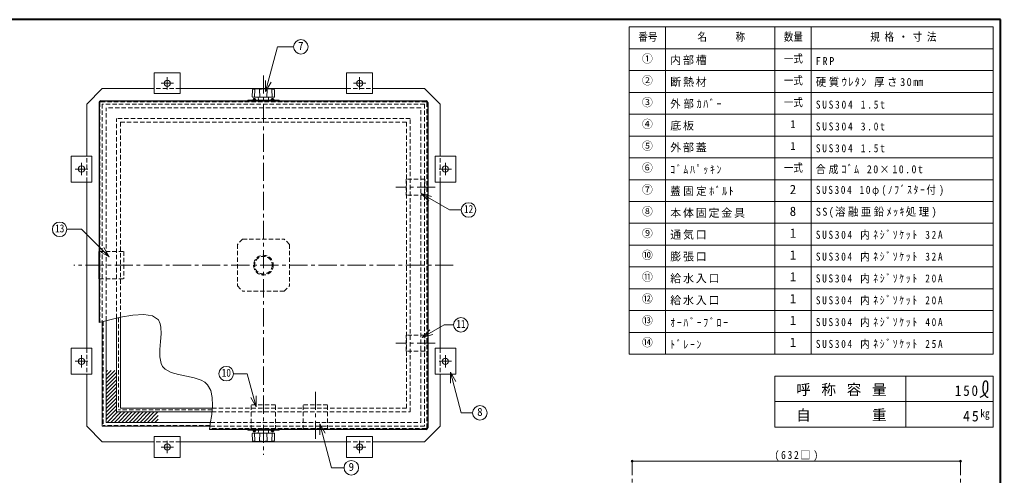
# Model space of a CAD drawing. Units: millimetres at full size, sheet at 1:7; details may follow other scales. Extents: x -1486 to 1349, y -951 to 1016.
# Drawn here: x -537 to 1349, y 139 to 1016 of the extents above; entities that cross this region are included whole.
import ezdxf
from ezdxf.enums import TextEntityAlignment as Align

# ---------------------------------------------------------------- set-up
doc = ezdxf.new("R2010")
doc.units = ezdxf.units.MM
doc.header["$LTSCALE"] = 7
doc.header["$PDMODE"] = 32
doc.header["$PDSIZE"] = 3.5
doc.linetypes.add('CHAIN1', pattern=[8, 5, -1, 1, -1])
doc.linetypes.add('DASHED1', pattern=[1.8, 1.2, -0.6])
doc.layers.add('0-0', color=7, linetype='Continuous', lineweight=18)
doc.styles.add('ＭＳ ゴシック', font='')
doc.styles.get('ＭＳ ゴシック').set_extended_font_data('MS Gothic')

msp = doc.modelspace()

# ---------------------------------------------------------------- linework, layer by layer
at = {"layer": '0-0', "color": 1, "lineweight": 40}
for p, q in [((1349.039, 1016.339), (-1485.961, 1016.339)), ((1349.039, -950.661), (1349.039, 1016.339))]:
    msp.add_line(p, q, dxfattribs=at)
at = {"layer": '0-0', "color": 3}
for p, q in [((1335.039, 1002.339), (635.039, 1002.339)), ((635.039, 372.339), (635.039, 1002.339)), ((705.039, 372.339), (705.039, 1002.339)), ((915.039, 372.339), (915.039, 1002.339)), ((985.039, 372.339), (985.039, 1002.339)), ((1335.039, 372.339), (1335.039, 1002.339)), ((1335.039, 960.339), (635.039, 960.339)), ((1335.039, 918.339), (635.039, 918.339)), ((1335.039, 876.339), (635.039, 876.339)), ((1335.039, 834.339), (635.039, 834.339)), ((1335.039, 792.339), (635.039, 792.339)), ((1335.039, 750.339), (635.039, 750.339)), ((1335.039, 708.339), (635.039, 708.339)), ((1335.039, 666.339), (635.039, 666.339)), ((1335.039, 624.339), (635.039, 624.339)), ((1335.039, 582.339), (635.039, 582.339)), ((1335.039, 540.339), (635.039, 540.339)), ((1335.039, 498.339), (635.039, 498.339)), ((1335.039, 456.339), (635.039, 456.339)), ((1335.039, 414.339), (635.039, 414.339)), ((1335.039, 372.339), (635.039, 372.339)), ((1335.039, 330.339), (915.039, 330.339)), ((915.039, 232.339), (915.039, 330.339)), ((1167.039, 232.339), (1167.039, 330.339)), ((1335.039, 232.339), (1335.039, 330.339)), ((1335.039, 281.339), (915.039, 281.339)), ((1335.039, 232.339), (915.039, 232.339))]:
    msp.add_line(p, q, dxfattribs=at)
at = {"layer": '0-0'}
for p, q in [((-228.461, 913.839), (-278.461, 913.839)), ((-278.461, 913.839), (-278.461, 873.839)), ((91.539, 913.839), (141.539, 913.839)), ((91.539, 913.839), (91.539, 873.839)), ((141.539, 913.839), (141.539, 873.839)), ((-64.208, 877.916), (-64.208, 898.916)), ((-64.208, 877.916), (-53.708, 896.102)), ((-89.924, 867.855), (-89.5, 881.003)), ((-80.224, 883.325), (-87.606, 882.936)), ((-85.396, 867.339), (-84.911, 881.886)), ((-79.697, 883.339), (-57.224, 883.339)), ((-75.315, 867.339), (-75.8, 881.886)), ((-61.607, 867.339), (-61.122, 881.886)), ((-56.698, 883.325), (-49.315, 882.936)), ((-51.526, 867.339), (-52.011, 881.886)), ((-46.998, 867.855), (-47.422, 881.003)), ((91.539, 873.839), (141.539, 873.839)), ((-98.461, 859.839), (-98.461, 861.339)), ((-38.461, 861.339), (-98.461, 861.339)), ((-89.424, 867.339), (-47.498, 867.339)), ((-83.461, 863.339), (-88.461, 863.339)), ((-88.461, 863.339), (-88.461, 861.339)), ((-85.961, 863.339), (-85.961, 861.339)), ((-84.461, 863.339), (-84.461, 864.85)), ((-83.461, 863.339), (-83.461, 861.339)), ((-77.999, 861.798), (-78.461, 867.339)), ((-58.923, 861.798), (-58.461, 867.339)), ((-53.461, 863.339), (-48.461, 863.339)), ((-53.461, 863.339), (-53.461, 861.339)), ((-52.461, 863.339), (-52.461, 864.85)), ((-50.961, 863.339), (-50.961, 861.339)), ((-48.461, 863.339), (-48.461, 861.339)), ((-38.461, 859.839), (-38.461, 861.339)), ((-438.461, 703.839), (-438.461, 753.839)), ((-438.461, 753.839), (-398.461, 753.839)), ((-398.461, 703.839), (-398.461, 753.839)), ((301.539, 753.839), (261.539, 753.839)), ((301.539, 703.839), (301.539, 753.839)), ((-438.461, 703.839), (-398.461, 703.839)), ((234.833, 681.689), (255.118, 676.254)), ((234.833, 681.689), (249.683, 666.84)), ((234.833, 681.689), (289.697, 650.013)), ((312.015, 650.013), (289.697, 650.013)), ((-446.489, 612.843), (-418.204, 612.843)), ((-365.139, 559.777), (-418.204, 612.843)), ((-384.461, 570.339), (-384.961, 570.339)), ((-384.961, 570.339), (-384.961, 517.339)), ((-365.139, 559.777), (-383.326, 570.277)), ((-365.139, 559.777), (-375.639, 577.964)), ((-384.461, 517.339), (-384.961, 517.339)), ((-378.461, 435.306), (-378.461, 233.839)), ((-343.461, 443.529), (-343.461, 268.839)), ((236.845, 404.725), (278.96, 429.04)), ((236.845, 404.725), (251.694, 419.574)), ((297.24, 429.04), (278.96, 429.04)), ((236.845, 404.725), (257.13, 410.16)), ((-438.461, 383.839), (-438.461, 333.839)), ((261.539, 383.839), (261.539, 333.839)), ((301.539, 383.839), (261.539, 383.839)), ((301.539, 383.839), (301.539, 333.839)), ((-438.461, 333.839), (-398.461, 333.839)), ((-99.614, 334.984), (-126.009, 334.984)), ((-82.496, 271.098), (-99.614, 334.984)), ((301.539, 333.839), (261.539, 333.839)), ((291.139, 337.955), (291.139, 316.955)), ((291.139, 337.955), (301.639, 319.769)), ((-82.496, 271.098), (-92.996, 289.285)), ((-82.496, 271.098), (-82.496, 292.098)), ((-166.882, 268.839), (-343.461, 268.839)), ((-171.468, 233.839), (-378.461, 233.839)), ((-98.461, 227.839), (-98.461, 226.339)), ((-38.461, 227.839), (-38.461, 226.339)), ((8.039, 227.839), (8.039, 227.339)), ((39.741, 238.598), (39.741, 217.598)), ((39.741, 238.598), (50.241, 220.412)), ((-228.461, 213.839), (-278.461, 213.839)), ((-278.461, 173.839), (-278.461, 213.839)), ((-228.461, 173.839), (-228.461, 213.839)), ((-38.461, 226.339), (-98.461, 226.339)), ((-89.924, 219.823), (-89.5, 206.675)), ((-89.424, 220.339), (-47.498, 220.339)), ((-88.461, 224.339), (-88.461, 226.339)), ((-83.461, 224.339), (-88.461, 224.339)), ((-85.961, 224.339), (-85.961, 226.339)), ((-85.396, 220.339), (-84.911, 205.792)), ((-84.461, 224.339), (-84.461, 222.829)), ((-83.461, 224.339), (-83.461, 226.339)), ((-77.999, 225.881), (-78.461, 220.339)), ((-75.315, 220.339), (-75.8, 205.792)), ((-61.607, 220.339), (-61.122, 205.792)), ((-58.923, 225.881), (-58.461, 220.339)), ((-53.461, 224.339), (-53.461, 226.339)), ((-53.461, 224.339), (-48.461, 224.339)), ((-52.461, 224.339), (-52.461, 222.829)), ((-51.526, 220.339), (-52.011, 205.792)), ((-50.961, 224.339), (-50.961, 226.339)), ((-48.461, 224.339), (-48.461, 226.339)), ((-46.998, 219.823), (-47.422, 206.675)), ((141.539, 173.839), (141.539, 213.839)), ((-80.224, 204.353), (-87.606, 204.743)), ((-79.697, 204.339), (-57.224, 204.339)), ((-56.698, 204.353), (-49.315, 204.743)), ((-228.461, 173.839), (-278.461, 173.839)), ((91.539, 173.839), (141.539, 173.839))]:
    msp.add_line(p, q, dxfattribs=at)
at = {"layer": '0-0', "color": 4, "linetype": 'CHAIN1', "lineweight": 9}
for p, q in [((-253.461, 905.839), (-253.461, 881.839)), ((-68.461, 908.839), (-68.461, 178.839)), ((116.539, 905.839), (116.539, 881.839)), ((-265.461, 893.839), (-241.461, 893.839)), ((128.539, 893.839), (104.539, 893.839)), ((-418.461, 740.839), (-418.461, 716.839)), ((281.539, 740.839), (281.539, 716.839)), ((-430.461, 728.839), (-406.461, 728.839)), ((293.539, 728.839), (269.539, 728.839)), ((262.039, 693.839), (186.039, 693.839)), ((296.539, 543.839), (-433.461, 543.839)), ((262.039, 393.839), (186.039, 393.839)), ((-430.461, 358.839), (-406.461, 358.839)), ((-418.461, 346.839), (-418.461, 370.839)), ((293.539, 358.839), (269.539, 358.839)), ((281.539, 346.839), (281.539, 370.839)), ((31.539, 300.339), (31.539, 202.339)), ((-265.461, 193.839), (-241.461, 193.839)), ((-253.461, 181.839), (-253.461, 205.839)), ((128.539, 193.839), (104.539, 193.839)), ((116.539, 181.839), (116.539, 205.839)), ((640.539, 83.839), (640.539, 166.839)), ((1272.539, 83.839), (1272.539, 166.839))]:
    msp.add_line(p, q, dxfattribs=at)
at = {"layer": '0-0', "color": 4, "lineweight": 9}
for p, q in [((-378.461, 883.839), (-408.461, 853.839)), ((-378.461, 883.839), (-278.461, 883.839)), ((-228.461, 883.839), (91.539, 883.839)), ((141.539, 883.839), (241.539, 883.839)), ((241.539, 883.839), (271.539, 853.839)), ((-408.461, 753.839), (-408.461, 853.839)), ((271.539, 853.839), (271.539, 753.839)), ((-408.461, 383.839), (-408.461, 703.839)), ((271.539, 703.839), (271.539, 383.839)), ((-370.961, 241.339), (-370.961, 437.17)), ((-350.961, 261.339), (-350.961, 441.806)), ((-370.961, 324.386), (-354.007, 341.339)), ((-370.961, 331.457), (-361.078, 341.339)), ((-370.961, 338.528), (-368.149, 341.339)), ((-408.461, 233.839), (-408.461, 333.839)), ((-370.961, 317.315), (-350.961, 337.315)), ((-370.961, 310.244), (-350.961, 330.244)), ((-370.961, 303.173), (-350.961, 323.173)), ((271.539, 333.839), (271.539, 233.839)), ((-370.961, 296.101), (-350.961, 316.101)), ((-370.961, 289.03), (-350.961, 309.03)), ((-370.961, 281.959), (-350.961, 301.959)), ((-370.961, 274.888), (-350.961, 294.888)), ((-370.961, 267.817), (-350.961, 287.817)), ((-370.961, 260.746), (-350.961, 280.746)), ((-370.961, 253.675), (-350.961, 273.675)), ((-370.961, 246.604), (-350.961, 266.604)), ((-369.154, 241.339), (-349.154, 261.339)), ((-362.083, 241.339), (-342.083, 261.339)), ((-355.012, 241.339), (-335.012, 261.339)), ((-167.557, 261.339), (-350.961, 261.339)), ((-347.941, 241.339), (-327.941, 261.339)), ((-340.87, 241.339), (-320.87, 261.339)), ((-333.799, 241.339), (-313.799, 261.339)), ((-326.728, 241.339), (-306.728, 261.339)), ((-319.657, 241.339), (-299.657, 261.339)), ((-312.586, 241.339), (-292.586, 261.339)), ((-305.515, 241.339), (-285.515, 261.339)), ((-298.444, 241.339), (-278.444, 261.339)), ((-291.373, 241.339), (-271.373, 261.339)), ((-284.302, 241.339), (-270.961, 254.68)), ((-277.231, 241.339), (-270.961, 247.609)), ((-408.461, 233.839), (-378.461, 203.839)), ((-170.254, 241.339), (-370.961, 241.339)), ((271.539, 233.839), (241.539, 203.839)), ((-278.461, 203.839), (-378.461, 203.839)), ((91.539, 203.839), (-228.461, 203.839)), ((241.539, 203.839), (141.539, 203.839)), ((1272.539, 166.839), (640.539, 166.839))]:
    msp.add_line(p, q, dxfattribs=at)
at = {"layer": '0-0', "color": 4, "linetype": 'DASHED1', "lineweight": 9}
for p, q in [((-228.461, 883.839), (-278.461, 883.839)), ((91.539, 883.839), (141.539, 883.839)), ((234.039, 846.339), (-370.961, 846.339)), ((-370.961, 437.17), (-370.961, 846.339)), ((234.039, 241.339), (234.039, 846.339)), ((-350.961, 441.806), (-350.961, 826.339)), ((-408.461, 703.839), (-408.461, 753.839)), ((271.539, 703.839), (271.539, 753.839)), ((206.039, 709.339), (206.039, 678.339)), ((242.039, 709.339), (206.039, 709.339)), ((242.039, 709.339), (242.039, 678.339)), ((242.039, 678.339), (206.039, 678.339)), ((-108.461, 593.839), (-118.461, 583.839)), ((-108.461, 593.839), (-28.461, 593.839)), ((-18.461, 583.839), (-28.461, 593.839)), ((-384.461, 570.339), (-336.961, 570.339)), ((-336.961, 570.339), (-336.961, 517.339)), ((-118.461, 583.839), (-118.461, 503.839)), ((-18.461, 583.839), (-18.461, 503.839)), ((-384.461, 517.339), (-336.961, 517.339)), ((-118.461, 503.839), (-108.461, 493.839)), ((-28.461, 493.839), (-108.461, 493.839)), ((-28.461, 493.839), (-18.461, 503.839)), ((206.039, 378.339), (206.039, 409.339)), ((242.039, 409.339), (206.039, 409.339)), ((242.039, 378.339), (242.039, 409.339)), ((-408.461, 383.839), (-408.461, 333.839)), ((242.039, 378.339), (206.039, 378.339)), ((271.539, 383.839), (271.539, 333.839)), ((-44.961, 275.339), (-91.961, 275.339)), ((-91.961, 227.339), (-91.961, 275.339)), ((-44.961, 227.339), (-44.961, 275.339)), ((8.039, 227.839), (8.039, 275.339)), ((55.039, 275.339), (8.039, 275.339)), ((55.039, 227.839), (55.039, 275.339)), ((-167.557, 261.339), (214.039, 261.339)), ((-170.254, 241.339), (234.039, 241.339)), ((-44.961, 227.339), (-91.961, 227.339)), ((-228.461, 203.839), (-278.461, 203.839)), ((91.539, 203.839), (141.539, 203.839))]:
    msp.add_line(p, q, dxfattribs=at)
at = {"layer": '0-0', "color": 5, "lineweight": 25}
for p, q in [((-384.461, 856.839), (-384.461, 433.815)), ((-381.461, 859.839), (244.539, 859.839)), ((247.539, 856.839), (247.539, 230.839)), ((244.539, 227.839), (-172.485, 227.839))]:
    msp.add_line(p, q, dxfattribs=at)
at = {"layer": '0-0', "linetype": 'DASHED1'}
for p, q in [((-382.961, 856.839), (-382.961, 434.188)), ((244.539, 858.339), (-381.461, 858.339)), ((241.539, 853.839), (-378.461, 853.839)), ((-378.461, 853.839), (-378.461, 435.306)), ((241.539, 853.839), (241.539, 233.839)), ((246.039, 856.839), (246.039, 230.839)), ((206.539, 818.839), (-343.461, 818.839)), ((-343.461, 818.839), (-343.461, 443.529)), ((206.539, 818.839), (206.539, 268.839)), ((-376.961, 435.679), (-376.961, 235.339)), ((-346.961, 442.726), (-346.961, 265.339)), ((-167.197, 265.339), (-346.961, 265.339)), ((-166.882, 268.839), (206.539, 268.839)), ((-171.213, 235.339), (-376.961, 235.339)), ((244.539, 229.339), (-172.23, 229.339)), ((241.539, 233.839), (-171.468, 233.839))]:
    msp.add_line(p, q, dxfattribs=at)
at = {"layer": '0-0'}
for points in [[(-64.208, 877.916), (-41.155, 963.953), (-10.507, 963.953)], [(-228.461, 913.839), (-228.461, 873.839), (-278.461, 873.839)], [(-87.461, 863.339), (-87.461, 864.85), (-84.461, 864.85)], [(-49.461, 863.339), (-49.461, 864.85), (-52.461, 864.85)], [(301.539, 703.839), (261.539, 703.839), (261.539, 753.839)], [(-384.461, 433.815), (-369.185, 437.611), (-343.505, 443.522), (-319.647, 447.674), (-298.767, 448.952), (-282.018, 446.245), (-270.554, 438.438), (-266.781, 431.135), (-265.494, 424.708), (-265.283, 411.613), (-266.484, 396.945), (-267.784, 381.836), (-267.872, 367.42), (-265.434, 354.83), (-262.345, 348.812), (-257.549, 343.741), (-246.136, 337.475), (-232.005, 333.357), (-216.623, 330.24), (-201.457, 326.978), (-187.973, 322.426), (-181.501, 318.742), (-176.04, 313.76), (-169.754, 302.743), (-166.804, 289.139), (-166.462, 273.512), (-167.998, 256.429), (-170.686, 238.452), (-172.485, 227.839)], [(-438.461, 383.839), (-398.461, 383.839), (-398.461, 333.839)], [(291.139, 337.955), (312.121, 259.65), (333.927, 259.65)], [(55.039, 227.839), (55.039, 227.339), (8.039, 227.339)], [(39.741, 238.598), (62.427, 153.933), (86.579, 153.933)], [(-87.461, 224.339), (-87.461, 222.829), (-84.461, 222.829)], [(-49.461, 224.339), (-49.461, 222.829), (-52.461, 222.829)], [(91.539, 173.839), (91.539, 213.839), (141.539, 213.839)]]:
    msp.add_lwpolyline(points, dxfattribs=at)
at = {"layer": '0-0', "color": 4, "linetype": 'DASHED1', "lineweight": 9}
msp.add_lwpolyline([(214.039, 261.339), (214.039, 826.339), (-350.961, 826.339)], dxfattribs=at)
at = {"layer": '0-0', "color": 5, "lineweight": 25}
for points in [[(1322.09, 320.533), (1321.559, 320.782), (1321.011, 320.921), (1320.689, 320.943), (1320.424, 320.926), (1319.969, 320.827), (1319.523, 320.651), (1319.092, 320.411), (1318.684, 320.118), (1318.303, 319.785), (1318.097, 319.578), (1317.812, 319.255), (1317.382, 318.666), (1317.024, 318.042), (1316.728, 317.389), (1316.485, 316.714), (1316.286, 316.026), (1316.187, 315.622), (1316.078, 315.115), (1315.922, 314.237), (1315.799, 313.354), (1315.702, 312.467), (1315.621, 311.577), (1315.547, 310.684), (1315.505, 310.165), (1315.453, 309.547), (1315.364, 308.479), (1315.291, 307.412), (1315.246, 306.347), (1315.245, 305.284), (1315.303, 304.227), (1315.368, 303.617), (1315.447, 303.088), (1315.627, 302.181), (1315.859, 301.282), (1316.134, 300.394), (1316.448, 299.517), (1316.793, 298.654), (1317.006, 298.16), (1317.165, 297.803)], [(1310.457, 289.701), (1311.269, 290.169), (1312.665, 290.983), (1314.049, 291.816), (1315.412, 292.683), (1316.747, 293.594), (1318.045, 294.564), (1318.779, 295.158), (1319.318, 295.621), (1320.219, 296.453), (1321.072, 297.332), (1321.867, 298.26), (1322.589, 299.238), (1323.227, 300.267), (1323.554, 300.888), (1323.789, 301.394), (1324.144, 302.291), (1324.439, 303.212), (1324.678, 304.152), (1324.863, 305.104), (1324.998, 306.062), (1325.055, 306.618), (1325.098, 307.194), (1325.14, 308.184), (1325.149, 309.175), (1325.135, 310.168), (1325.106, 311.166), (1325.072, 312.17), (1325.055, 312.757), (1325.038, 313.374), (1324.998, 314.441), (1324.913, 315.499), (1324.746, 316.537), (1324.463, 317.542), (1324.027, 318.502), (1323.69, 319.033), (1323.475, 319.317), (1323.058, 319.78), (1322.592, 320.192), (1322.09, 320.533)], [(1317.165, 297.803), (1317.448, 297.195), (1317.744, 296.593), (1318.053, 295.997), (1318.376, 295.405), (1318.713, 294.817), (1318.915, 294.476), (1319.158, 294.08), (1319.596, 293.406), (1320.064, 292.754), (1320.565, 292.137), (1321.106, 291.566), (1321.691, 291.056), (1322.053, 290.793), (1322.364, 290.596), (1322.923, 290.294), (1323.51, 290.032), (1324.117, 289.802), (1324.738, 289.595), (1325.369, 289.401), (1325.737, 289.292)]]:
    msp.add_lwpolyline(points, dxfattribs=at)
at = {"layer": '0-0'}
for centre, radius in [((3.493, 963.953), 14), ((-253.461, 893.839), 6), ((116.539, 893.839), 6), ((-418.461, 728.839), 6), ((281.539, 728.839), 6), ((326.015, 650.013), 14), ((-460.489, 612.843), 14), ((311.24, 429.04), 14), ((-418.461, 358.839), 6), ((281.539, 358.839), 6), ((-140.009, 334.984), 14), ((347.927, 259.65), 14), ((-253.461, 193.839), 6), ((116.539, 193.839), 6), ((100.579, 153.933), 14)]:
    msp.add_circle(centre, radius, dxfattribs=at)
at = {"layer": '0-0', "color": 4, "linetype": 'DASHED1', "lineweight": 9}
for radius in [19, 17]:
    msp.add_circle((-68.461, 543.839), radius, dxfattribs=at)
at = {"layer": '0-0'}
for centre, radius, start, end in [((-89.424, 867.839), 0.5, 178.15415, 270), ((-87.501, 880.939), 2, 93.01913, 178.15415), ((-87.966, 880.27), 2.072, 93.02757, 128.73305), ((-87.886, 872.382), 9.959, 72.62002, 91.09064), ((-79.697, 873.339), 10, 90, 93.01913), ((-75.3, 881.903), 0.5, 97.29873, 181.90915), ((-68.461, 828.503), 54.337, 82.70127, 97.29873), ((-61.621, 881.903), 0.5, 358.09085, 82.70127), ((-57.224, 873.339), 10, 86.98087, 90), ((-49.036, 872.382), 9.959, 88.90936, 107.37998), ((-49.421, 880.939), 2, 1.84585, 86.98087), ((-48.956, 880.27), 2.072, 51.26695, 86.97243), ((-47.498, 867.839), 0.5, 270, 1.84585), ((-77.501, 861.839), 0.5, 184.76364, 270), ((-59.421, 861.839), 0.5, 270, 355.23636), ((-89.424, 219.839), 0.5, 90, 181.84585), ((-77.501, 225.839), 0.5, 90, 175.23636), ((-59.421, 225.839), 0.5, 4.76364, 90), ((-47.498, 219.839), 0.5, 358.15415, 90), ((-87.501, 206.74), 2, 181.84585, 266.98087), ((-87.966, 207.409), 2.072, 231.26695, 266.97243), ((-87.886, 215.297), 9.959, 268.90936, 287.37998), ((-79.697, 214.339), 10, 266.98087, 270), ((-75.3, 205.776), 0.5, 178.09085, 262.70127), ((-68.461, 259.176), 54.337, 262.70127, 277.29873), ((-61.621, 205.776), 0.5, 277.29873, 1.90915), ((-57.224, 214.339), 10, 270, 273.01913), ((-49.036, 215.297), 9.959, 252.62002, 271.09064), ((-49.421, 206.74), 2, 273.01913, 358.15415), ((-48.956, 207.409), 2.072, 273.02757, 308.73305)]:
    msp.add_arc(centre, radius, start, end, dxfattribs=at)
at = {"layer": '0-0', "color": 5, "lineweight": 25}
for centre, start, end in [((-381.461, 856.839), 90, 180), ((244.539, 856.839), 0, 90), ((244.539, 230.839), 270, 0)]:
    msp.add_arc(centre, 3, start, end, dxfattribs=at)
at = {"layer": '0-0', "linetype": 'DASHED1'}
for centre, start, end in [((-381.461, 856.839), 90, 180), ((244.539, 856.839), 0, 90), ((244.539, 230.839), 270, 0)]:
    msp.add_arc(centre, 1.5, start, end, dxfattribs=at)
at = {"layer": '0-0', "color": 4}
for p in [(640.539, 166.839), (1272.539, 166.839)]:
    msp.add_point(p, dxfattribs=at)

# ---------------------------------------------------------------- texts
at = {"layer": '0-0', "style": 'ＭＳ ゴシック', "width": 0.85}
for s, p in [('番号', (652.539, 970.839)), ('名\u3000\u3000\u3000称', (766.289, 970.839)), ('数量', (932.539, 970.839)), ('規 格 ・ 寸 法', (1098.789, 970.839)), ('一式', (932.539, 928.839)), ('一式', (932.539, 886.839)), ('一式', (932.539, 844.839)), ('一式', (932.539, 718.839)), ('12', (317.265, 639.513)), ('13', (-469.239, 602.343)), ('11', (302.49, 418.54)), ('10', (-148.759, 324.484)), ('kg', (1310.539, 246.339))]:
    msp.add_text(s, height=15.4, dxfattribs=at).set_placement(p, align=Align.BOTTOM_LEFT)
at = {"layer": '0-0', "style": 'ＭＳ ゴシック'}
for s, height, p in [('7', 15.4, (-1.757, 953.453)), ('①', 15.4, (659.539, 928.839)), ('②', 15.4, (659.539, 886.839)), ('③', 15.4, (659.539, 844.839)), ('④', 15.4, (659.539, 802.839)), ('1', 15.4, (944.789, 802.839)), ('⑤', 15.4, (659.539, 760.839)), ('1', 15.4, (944.789, 760.839)), ('⑥', 15.4, (659.539, 718.839)), ('⑦', 15.4, (659.539, 676.839)), ('2', 17.96, (943.914, 675.089)), ('⑧', 15.4, (659.539, 634.839)), ('8', 17.96, (943.914, 633.089)), ('⑨', 15.4, (659.539, 592.839)), ('1', 17.96, (943.914, 591.089)), ('⑩', 15.4, (659.539, 550.839)), ('1', 17.96, (943.914, 549.089)), ('⑪', 15.4, (659.539, 508.839)), ('1', 17.96, (943.914, 507.089)), ('⑫', 15.4, (659.539, 466.839)), ('1', 17.96, (943.914, 465.089)), ('⑬', 15.4, (659.539, 424.839)), ('1', 17.96, (943.914, 423.089)), ('⑭', 15.4, (659.539, 382.839)), ('1', 17.96, (943.914, 381.089)), ('8', 15.4, (342.677, 249.15)), ('9', 15.4, (95.329, 143.433))]:
    msp.add_text(s, height=height, dxfattribs=at).set_placement(p, align=Align.BOTTOM_LEFT)
at = {"layer": '0-0', "attachment_point": 7, "style": 'ＭＳ ゴシック'}
for s, insert, char_height in [('\\T1.17;内部槽', (714.039, 928.839), 15.4), ('\\T1.38;\\W0.9;FRP', (994.039, 928.839), 15.4), ('\\T1.17;断熱材', (714.039, 886.839), 15.4), ('\\T1.25;\\W0.95;硬質ｳﾚﾀﾝ\\~厚さ30㎜', (994.039, 886.839), 15.4), ('\\T1.27;\\W0.95;外部ｶﾊﾞｰ', (714.039, 844.839), 15.4), ('\\T1.39;\\W0.85;SUS304\\~1.5t', (994.039, 844.839), 15.4), ('\\T1.17;底板', (714.039, 802.839), 15.4), ('\\T1.39;\\W0.85;SUS304\\~3.0t', (994.039, 802.839), 15.4), ('\\T1.17;外部蓋', (714.039, 760.839), 15.4), ('\\T1.39;\\W0.85;SUS304\\~1.5t', (994.039, 760.839), 15.4), ('\\T1.39;\\W0.85;ｺﾞﾑﾊﾟｯｷﾝ', (714.039, 718.839), 15.4), ('\\T1.3;\\W0.9;合成ｺﾞﾑ\\~20×10.0t', (994.039, 718.839), 15.4), ('\\T1.35;\\W0.85;SUS304\\~10φ(ﾉﾌﾞｽﾀｰ付)', (994.039, 676.839), 15.4), ('\\T1.25;\\W0.95;蓋固定ﾎﾞﾙﾄ', (714.039, 676.839), 15.4), ('\\T1.17;本体固定金具', (714.039, 634.839), 15.4), ('\\T1.24;\\W0.95;SS(溶融亜鉛ﾒｯｷ処理)', (994.039, 634.839), 15.4), ('\\T1.17;通気口', (714.039, 592.839), 15.4), ('\\T1.37;\\W0.85;SUS304\\~内ﾈｼﾞｿｹｯﾄ\\~32A', (994.039, 592.839), 15.4), ('\\T1.17;膨張口', (714.039, 550.839), 15.4), ('\\T1.37;\\W0.85;SUS304\\~内ﾈｼﾞｿｹｯﾄ\\~32A', (994.039, 550.839), 15.4), ('\\T1.37;\\W0.85;SUS304\\~内ﾈｼﾞｿｹｯﾄ\\~20A', (994.039, 508.839), 15.4), ('\\T1.17;給水入口', (714.039, 508.839), 15.4), ('\\T1.17;給水入口', (714.039, 466.839), 15.4), ('\\T1.37;\\W0.85;SUS304\\~内ﾈｼﾞｿｹｯﾄ\\~20A', (994.039, 466.839), 15.4), ('\\T1.39;\\W0.85;ｵｰﾊﾞｰﾌﾞﾛｰ', (714.039, 424.839), 15.4), ('\\T1.37;\\W0.85;SUS304\\~内ﾈｼﾞｿｹｯﾄ\\~40A', (994.039, 424.839), 15.4), ('\\T1.38;\\W0.85;ﾄﾞﾚｰﾝ', (714.039, 382.839), 15.4), ('\\T1.37;\\W0.85;SUS304\\~内ﾈｼﾞｿｹｯﾄ\\~25A', (994.039, 382.839), 15.4), ('\\T1.16;呼\\~称\\~容\\~量', (956.164, 291.839), 20.53), ('\\T1.27;\\W0.9;150', (1261.539, 291.839), 20.53), ('\\T1.16;自\\~\\~\\~\u3000\u3000重', (956.164, 242.839), 20.53), ('\\T1.27;\\W0.95;45', (1277.289, 242.839), 20.53), ('\\T1.32;\\W0.9;(632□)', (914.539, 166.839), 15.4)]:
    msp.add_mtext(s, dxfattribs=dict(at, insert=insert, char_height=char_height))

doc.saveas('drawing.dxf')
